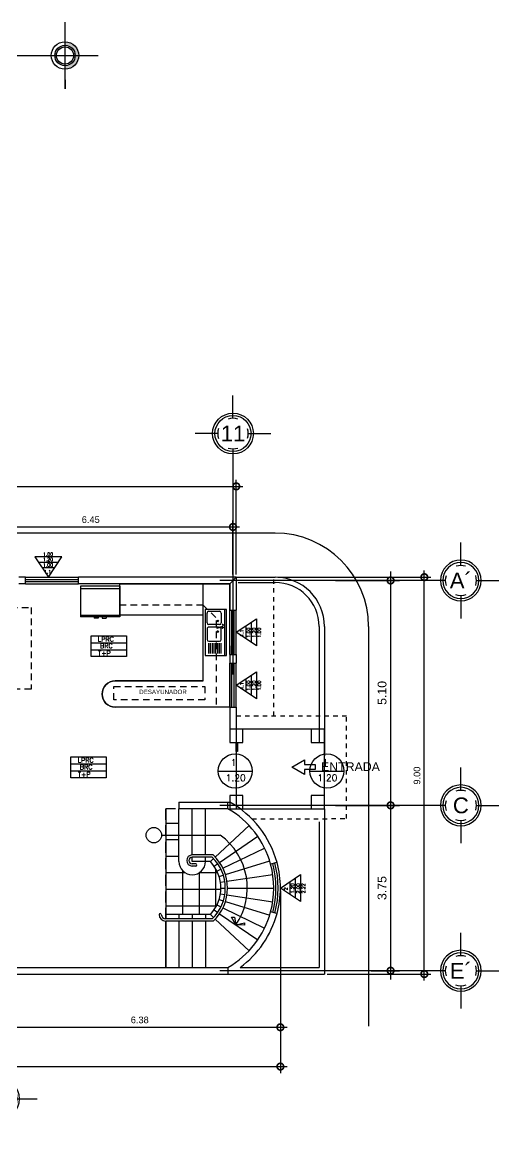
# Model space of a CAD drawing. Header units: inches. Extents: x -370 to 18, y -197 to 199.
# Drawn here: x -303.38 to -292.58, y 50.57 to 75.84 of the extents above; entities that cross this region are included whole.
import ezdxf
from ezdxf.enums import TextEntityAlignment as Align

# ---------------------------------------------------------------- set-up
doc = ezdxf.new("R2010")
doc.units = ezdxf.units.IN
doc.header["$MEASUREMENT"] = 0
doc.header["$PDMODE"] = 34
doc.header["$PDSIZE"] = 0.2
for name, pattern in [('CENTER2', [28.575, 19.05, -3.175, 3.175, -3.175]), ('DASHED', [0.75, 0.5, -0.25]), ('RAYITAS', [0.375, 0.25, -0.125])]:
    doc.linetypes.add(name, pattern=pattern)
for name, color, linetype in [('ACABAD_LOCALS', 1, 'Continuous'), ('artefactos', 1, 'Continuous'), ('aux2', 194, 'Continuous'), ('MUEBLES', 7, 'Continuous'), ('TEXTS', 1, 'Continuous')]:
    doc.layers.add(name, color=color, linetype=linetype)
doc.styles.add('1', font='arial.ttf')
doc.styles.add('2', font='')
doc.styles.add('NT_75', font='romans.shx', dxfattribs={"height": 0.152})
doc.styles.get("Standard").update_dxf_attribs({"font": 'arial.ttf'})
doc.styles.get('2').set_extended_font_data('Arial Black')
doc.dimstyles.new('E100', dxfattribs={"dimtxt": 0.15, "dimasz": 0.15, "dimexe": 0.15, "dimexo": 0.0625, "dimgap": 0.09, "dimtad": 1, "dimzin": 0, "dimdsep": 46, "dimtxsty": 'Standard', "dimblk": 'DOTSMALL', "dimcen": 0.09, "dimdle": 0.15, "dimclrd": 1, "dimclre": 1, "dimclrt": 2, "dimazin": 0, "dimtfac": 1, "dimtofl": 0, "dimtmove": 1, "dimatfit": 1, "dimldrblk": 'OPEN90', "dimfxl": 1, "dimtolj": 1, "dimtzin": 0, "dimarcsym": 0})

# ---------------------------------------------------------------- blocks, each defined once
blk = doc.blocks.new('lp')
at = {"layer": 'artefactos', "color": 1}
for p, q in [((687.89, 606.665), (687.89, 605.365)), ((688.49, 606.665), (687.89, 606.665)), ((687.94, 606.665), (687.94, 605.365)), ((688.49, 605.365), (688.49, 606.665)), ((688.04, 606.215), (688.04, 605.915)), ((688.39, 606.265), (688.09, 606.265)), ((688.44, 605.915), (688.44, 606.215)), ((688.159, 605.892), (687.994, 605.844)), ((688.163, 605.876), (687.996, 605.835)), ((688.04, 605.465), (688.04, 605.74)), ((688.09, 605.79), (688.19, 605.79)), ((688.116, 605.865), (688.19, 605.865)), ((688.19, 605.865), (688.39, 605.865)), ((688.19, 605.79), (688.39, 605.79)), ((688.44, 605.74), (688.44, 605.465)), ((687.89, 605.365), (688.49, 605.365)), ((688.39, 605.415), (688.09, 605.415))]:
    blk.add_line(p, q, dxfattribs=at)
for centre, radius, start, end in [((688.09, 606.215), 0.05, 90, 180), ((688.39, 606.215), 0.05, 0, 90), ((688.09, 605.915), 0.05, 180, 250.9242), ((688.39, 605.915), 0.05, 270, 0), ((687.995, 605.84), 0.00485, 105, 285), ((688.09, 605.74), 0.05, 90, 180), ((688.161, 605.884), 0.00791, 282.4753, 107.5247), ((688.39, 605.74), 0.05, 0, 90), ((688.09, 605.465), 0.05, 180, 270), ((688.39, 605.465), 0.05, 270, 0)]:
    blk.add_arc(centre, radius, start, end, dxfattribs=at)
at = {"layer": 'aux2', "color": 1}
for p, q in [((688.04, 606.615), (688.04, 606.315)), ((688.04, 606.615), (688.04, 606.315)), ((688.04, 606.615), (688.04, 606.315)), ((688.04, 606.615), (688.04, 606.315)), ((688.09, 606.615), (688.09, 606.315)), ((688.14, 606.615), (688.14, 606.315)), ((688.19, 606.615), (688.19, 606.315)), ((688.24, 606.615), (688.24, 606.315)), ((688.29, 606.615), (688.29, 606.315)), ((688.34, 606.615), (688.34, 606.315)), ((688.39, 606.615), (688.39, 606.315)), ((687.988, 605.895), (687.993, 605.888)), ((687.988, 605.879), (687.98, 605.873)), ((687.988, 605.801), (687.98, 605.806)), ((687.991, 605.874), (687.983, 605.869)), ((687.991, 605.805), (687.983, 605.81)), ((687.984, 605.892), (687.989, 605.885)), ((687.984, 605.787), (687.989, 605.794)), ((687.988, 605.784), (687.993, 605.792)), ((687.997, 605.873), (688.002, 605.866)), ((687.997, 605.806), (688.002, 605.813)), ((688.007, 605.892), (687.999, 605.887)), ((688.007, 605.787), (687.999, 605.793)), ((688.001, 605.876), (688.006, 605.869)), ((688.001, 605.803), (688.006, 605.81)), ((688.01, 605.887), (688.002, 605.882)), ((688.01, 605.792), (688.002, 605.797))]:
    blk.add_line(p, q, dxfattribs=at)
for centre, radius in [((688.14, 605.99), 0.025), ((687.995, 605.88), 0.00381), ((687.995, 605.799), 0.00381), ((688.14, 605.69), 0.025)]:
    blk.add_circle(centre, radius, dxfattribs=at)
for centre, radius, start, end in [((687.986, 605.894), 0.00259, 35, 215), ((687.982, 605.871), 0.00259, 125, 305), ((687.982, 605.808), 0.00259, 55, 235), ((687.986, 605.786), 0.00259, 145, 325), ((687.984, 605.882), 0.0051, 312.2939, 27.7061), ((687.984, 605.797), 0.0051, 332.2939, 47.7061), ((687.993, 605.87), 0.0051, 42.2939, 117.7061), ((687.993, 605.809), 0.0051, 242.2939, 317.7061), ((687.997, 605.891), 0.0051, 222.2939, 297.7061), ((687.997, 605.788), 0.0051, 62.2939, 137.7061), ((688.006, 605.879), 0.0051, 132.2939, 207.7061), ((688.006, 605.801), 0.0051, 152.2939, 227.7061), ((688.004, 605.867), 0.00259, 215, 35), ((688.004, 605.812), 0.00259, 325, 145), ((688.008, 605.89), 0.00259, 305, 125), ((688.008, 605.79), 0.00259, 235, 55)]:
    blk.add_arc(centre, radius, start, end, dxfattribs=at)
blk = doc.blocks.new('A$C78C0248E')
at = {"layer": 'artefactos', "color": 2}
for p, q in [((0.244, 0.263), (-0.325, 0.263)), ((-0.325, 0.263), (-0.325, -0.186)), ((0.244, 0.223), (-0.325, 0.223)), ((0.244, 0.263), (0.244, -0.186)), ((0.244, -0.166), (-0.325, -0.166)), ((0.244, -0.186), (-0.325, -0.186)), ((-0.127, -0.186), (-0.127, -0.206)), ((-0.071, -0.206), (-0.127, -0.206)), ((-0.071, -0.186), (-0.071, -0.206)), ((-0.04, -0.166), (-0.04, -0.186)), ((-0.009, -0.186), (-0.009, -0.206)), ((-0.009, -0.206), (0.047, -0.206)), ((0.047, -0.186), (0.047, -0.206))]:
    blk.add_line(p, q, dxfattribs=at)
blk = doc.blocks.new('EJE NORTE NUEVO')
at = {"color": 8}
for p, q in [((0, 3.252), (0, 3.764)), ((-0.347, 2.905), (-0.859, 2.905)), ((0.347, 2.905), (0.859, 2.905))]:
    blk.add_line(p, q, dxfattribs=at)
at = {"color": 2, "linetype": 'CENTER2'}
blk.add_line((0, 2.558), (0, -2.558), dxfattribs=at)
at = {"color": 8}
blk.add_circle((0, 2.905), 0.463, dxfattribs=at)
at = {"color": 4}
blk.add_circle((0, 2.905), 0.409, dxfattribs=at)
at = {"color": 8}
for start, end in [(71.4161, 108.5839), (160.6993, 199.2784), (341.7694, 18.2529), (251.0526, 288.9474)]:
    blk.add_arc((0, 2.905), 0.347, start, end, dxfattribs=at)
at = {"color": 4}
blk.add_attdef('A', text='', height=0.358, dxfattribs=at).set_placement((0, 2.905), align=Align.MIDDLE_CENTER)
blk = doc.blocks.new('_DotSmall')
at = {"color": 0, "linetype": 'ByBlock', "const_width": 0.5}
blk.add_lwpolyline([(-0.0625, 0, 1), (0.0625, 0, 1)], format="xyb", close=True, dxfattribs=at)
blk = doc.blocks.new('*D471')
at = {"color": 1, "lineweight": -2, "transparency": 16777216}
for p, q in [((10.325, 10.138), (17.075, 10.138)), ((10.475, 9.062), (10.475, 10.288)), ((16.925, 9.062), (16.925, 10.288))]:
    blk.add_line(p, q, dxfattribs=at)
at = {"layer": 'DEFPOINTS', "color": 0, "transparency": 16777216}
for p in [(16.925, 10.138), (10.475, 9), (16.925, 9)]:
    blk.add_point(p, dxfattribs=at)
at = {"color": 1, "lineweight": -2, "transparency": 16777216, "xscale": 0.3, "yscale": 0.3, "zscale": 0.3, "rotation": 180}
blk.add_blockref('_DotSmall', (10.475, 10.138), dxfattribs=at)
at = {"color": 1, "lineweight": -2, "transparency": 16777216, "xscale": 0.3, "yscale": 0.3, "zscale": 0.3}
blk.add_blockref('_DotSmall', (16.925, 10.138), dxfattribs=at)
at = {"color": 2, "transparency": 16777216, "insert": (13.7, 10.304), "char_height": 0.15, "attachment_point": 5}
blk.add_mtext('\\A1;6.45', dxfattribs=at)
blk = doc.blocks.new('_Open90')
at = {"color": 0, "linetype": 'ByBlock', "lineweight": -2}
for p, q in [((0, 0), (-1, 0)), ((-0.5, 0.5), (0, 0)), ((0, 0), (-0.5, -0.5))]:
    blk.add_line(p, q, dxfattribs=at)
blk = doc.blocks.new('*D472')
at = {"color": 1, "lineweight": -2, "transparency": 16777216}
for p, q in [((0, 9.062), (0, 11.209)), ((17, 9.062), (17, 11.209)), ((-0.15, 11.059), (17.15, 11.059))]:
    blk.add_line(p, q, dxfattribs=at)
at = {"layer": 'DEFPOINTS', "color": 0, "transparency": 16777216}
for p in [(17, 11.059), (0, 9), (17, 9)]:
    blk.add_point(p, dxfattribs=at)
at = {"color": 1, "lineweight": -2, "transparency": 16777216, "xscale": 0.3, "yscale": 0.3, "zscale": 0.3, "rotation": 180}
blk.add_blockref('_DotSmall', (0, 11.059), dxfattribs=at)
at = {"color": 1, "lineweight": -2, "transparency": 16777216, "xscale": 0.3, "yscale": 0.3, "zscale": 0.3}
blk.add_blockref('_DotSmall', (17, 11.059), dxfattribs=at)
at = {"color": 2, "transparency": 16777216, "insert": (8.5, 11.226), "char_height": 0.15, "attachment_point": 5}
blk.add_mtext('\\A1;17.00', dxfattribs=at)
blk = doc.blocks.new('*D475')
at = {"color": 1, "lineweight": -2, "transparency": 16777216}
for p, q in [((18, 1.887), (18, -2.248)), ((0, -0.062), (0, -2.248)), ((-0.15, -2.098), (18.15, -2.098))]:
    blk.add_line(p, q, dxfattribs=at)
at = {"layer": 'DEFPOINTS', "color": 0, "transparency": 16777216}
for p in [(18, 1.95), (0, 0), (18, -2.098)]:
    blk.add_point(p, dxfattribs=at)
at = {"color": 1, "lineweight": -2, "transparency": 16777216, "xscale": 0.3, "yscale": 0.3, "zscale": 0.3, "rotation": 180}
blk.add_blockref('_DotSmall', (0, -2.098), dxfattribs=at)
at = {"color": 1, "lineweight": -2, "transparency": 16777216, "xscale": 0.3, "yscale": 0.3, "zscale": 0.3}
blk.add_blockref('_DotSmall', (18, -2.098), dxfattribs=at)
at = {"color": 2, "transparency": 16777216, "insert": (9, -1.931), "char_height": 0.15, "attachment_point": 5}
blk.add_mtext('\\A1;18.00', dxfattribs=at)
blk = doc.blocks.new('*D476')
at = {"color": 1, "lineweight": -2, "transparency": 16777216}
for p, q in [((11.622, -0.062), (11.622, -1.357)), ((18, -0.062), (18, -1.357)), ((11.472, -1.207), (18.15, -1.207))]:
    blk.add_line(p, q, dxfattribs=at)
at = {"layer": 'DEFPOINTS', "color": 0, "transparency": 16777216}
for p in [(11.622, 0), (18, 0), (18, -1.207)]:
    blk.add_point(p, dxfattribs=at)
at = {"color": 1, "lineweight": -2, "transparency": 16777216, "xscale": 0.3, "yscale": 0.3, "zscale": 0.3, "rotation": 180}
blk.add_blockref('_DotSmall', (11.622, -1.207), dxfattribs=at)
at = {"color": 1, "lineweight": -2, "transparency": 16777216, "xscale": 0.3, "yscale": 0.3, "zscale": 0.3}
blk.add_blockref('_DotSmall', (18, -1.207), dxfattribs=at)
at = {"color": 2, "transparency": 16777216, "insert": (14.811, -1.041), "char_height": 0.15, "attachment_point": 5}
blk.add_mtext('\\A1;6.38', dxfattribs=at)
blk = doc.blocks.new('*D140')
at = {"color": 1, "lineweight": -2, "transparency": 16777216}
for p, q in [((-221.514, 114.409), (-221.514, 108.909)), ((-222.764, 114.209), (-221.314, 114.209)), ((-222.764, 109.109), (-221.314, 109.109))]:
    blk.add_line(p, q, dxfattribs=at)
at = {"layer": 'DEFPOINTS', "color": 0, "transparency": 16777216}
for p in [(-222.827, 114.209), (-222.827, 109.109), (-221.514, 109.109)]:
    blk.add_point(p, dxfattribs=at)
at = {"color": 1, "lineweight": -2, "transparency": 16777216, "xscale": 0.3, "yscale": 0.3, "zscale": 0.3}
for p, rotation in [((-221.514, 114.209), 90), ((-221.514, 109.109), 270)]:
    blk.add_blockref('_DotSmall', p, dxfattribs=dict(at, rotation=rotation))
at = {"color": 2, "transparency": 16777216, "insert": (-221.707, 111.659), "char_height": 0.2, "attachment_point": 5, "rotation": 90}
blk.add_mtext('\\A1;5.10', dxfattribs=at)
blk = doc.blocks.new('*D141')
at = {"color": 1, "lineweight": -2, "transparency": 16777216}
for p, q in [((-221.514, 109.309), (-221.514, 105.159)), ((-222.764, 109.109), (-221.314, 109.109)), ((-221.951, 105.359), (-221.314, 105.359))]:
    blk.add_line(p, q, dxfattribs=at)
at = {"layer": 'DEFPOINTS', "color": 0, "transparency": 16777216}
for p in [(-222.827, 109.109), (-222.013, 105.359), (-221.514, 105.359)]:
    blk.add_point(p, dxfattribs=at)
at = {"color": 1, "lineweight": -2, "transparency": 16777216, "xscale": 0.3, "yscale": 0.3, "zscale": 0.3}
for p, rotation in [((-221.514, 109.109), 90), ((-221.514, 105.359), 270)]:
    blk.add_blockref('_DotSmall', p, dxfattribs=dict(at, rotation=rotation))
at = {"color": 2, "transparency": 16777216, "insert": (-221.707, 107.234), "char_height": 0.2, "attachment_point": 5, "rotation": 90}
blk.add_mtext('\\A1;3.75', dxfattribs=at)
blk = doc.blocks.new('*D477')
at = {"color": 1, "lineweight": -2, "transparency": 16777216}
for p, q in [((21.264, -0.15), (21.264, 9.15)), ((17.942, 9), (21.414, 9)), ((19.062, 0), (21.414, 0))]:
    blk.add_line(p, q, dxfattribs=at)
at = {"layer": 'DEFPOINTS', "color": 0, "transparency": 16777216}
for p in [(17.88, 9), (21.264, 9), (19, 0)]:
    blk.add_point(p, dxfattribs=at)
at = {"color": 1, "lineweight": -2, "transparency": 16777216, "xscale": 0.3, "yscale": 0.3, "zscale": 0.3}
for p, rotation in [((21.264, 9), 90), ((21.264, 0), 270)]:
    blk.add_blockref('_DotSmall', p, dxfattribs=dict(at, rotation=rotation))
at = {"color": 2, "transparency": 16777216, "insert": (21.098, 4.5), "char_height": 0.15, "attachment_point": 5, "rotation": 90}
blk.add_mtext('\\A1;9.00', dxfattribs=at)
blk = doc.blocks.new('*U44')
h = blk.add_hatch(color=1)
h.paths.add_polyline_path([(15.89, 0.255), (15.89, 0.343, -0.414214), (16.233, 0), (16.145, 0, 0.414214)])
h.paths.add_polyline_path([(16.145, 0), (16.233, 0, -0.414214), (15.89, -0.343), (15.89, -0.255, 0.414214)])
h = blk.add_hatch(color=1)
h.paths.add_polyline_path([(15.635, 0), (15.676, 0, 0.414214), (15.89, -0.214), (15.89, -0.255, -0.414214)])
h.paths.add_polyline_path([(15.89, 0.255), (15.89, 0.214, 0.414214), (15.676, 0), (15.635, 0, -0.414214)])
at = {"color": 13}
for p, q in [((15.89, -0.83), (15.89, 0.83)), ((0, 0), (16.72, 0))]:
    blk.add_line(p, q, dxfattribs=at)
at = {"color": 5}
for p, q in [((15.89, 0.611), (15.89, 0.83)), ((0, 0), (0.218, 0)), ((16.501, 0), (16.72, 0)), ((15.89, -0.611), (15.89, -0.83))]:
    blk.add_line(p, q, dxfattribs=at)
at = {"color": 13}
for radius in [0.343, 0.255, 0.214]:
    blk.add_circle((15.89, 0), radius, dxfattribs=at)
at = {"color": 2, "linetype": 'Continuous', "style": '1'}
blk.add_text('ESCALA 1:', height=0.2, dxfattribs=at).set_placement((12.714, -0.311))
at = {"color": 1, "linetype": 'Continuous', "style": '2'}
blk.add_attdef('TITULO', (0.308, 0.162), '', height=0.6, dxfattribs=at)
at = {"color": 2, "linetype": 'Continuous', "style": '1'}
blk.add_attdef('DESCRIPCION', (0.308, -0.373), '', height=0.2, dxfattribs=at)
at = {"color": 2, "style": '1'}
blk.add_attdef('ESCALA', (14.227, -0.311), '', height=0.2, dxfattribs=at)
blk = doc.blocks.new('A$C4C712806')
at = {"transparency": 33554610}
h = blk.add_hatch(dxfattribs=at)
h.set_pattern_fill('NET', color=8, scale=3)
h.set_pattern_definition([(0, (303.63194, -49.56618), (0, 0.375), []), (90, (303.63194, -49.56618), (-0.375, 2e-17), [])])
h.paths.add_polyline_path([(15.4, 1.35), (16.413, 1.35, 0.394835), (16.413, 2.55), (16.3, 2.55, -1), (15.7, 2.55), (15.7, 3.75), (15.4, 3.75)])
at = {"color": 8}
for p, q in [((17.88, 10), (-1.877, 10)), ((12.222, 9), (12.072, 9)), ((12.222, 8.85), (12.072, 8.85)), ((12.222, 8.85), (12.222, 9)), ((17, 9), (13.422, 9)), ((13.422, 8.85), (13.422, 9)), ((16.85, 8.85), (13.422, 8.85)), ((16.25, 6.65), (16.25, 8.85)), ((16.85, 8.85), (17, 9)), ((16.85, 8.85), (16.85, 8.25)), ((17, 9), (17.88, 9)), ((17, 9), (17, 8.25)), ((17.043, 8.88), (17.88, 8.88)), ((16.85, 8.25), (17, 8.25)), ((18.88, 7.88), (18.88, 5.25)), ((19, 7.88), (19, 4.95)), ((20, 7.88), (20, -1.183)), ((16.85, 7.25), (16.85, 7.05)), ((16.85, 7.25), (17, 7.25)), ((17, 7.25), (17, 7.05)), ((16.85, 7.05), (17, 7.05)), ((16.85, 6.05), (16.85, 5.55)), ((16.85, 6.05), (17, 6.05)), ((17, 6.05), (17, 5.55)), ((15.7, 3.9), (16.85, 3.9)), ((15.7, 3.9), (15.7, 3.75)), ((16.811, 3.75), (16.811, 3.9)), ((16.811, 3.75), (15.7, 3.75)), ((15.7, 2.55), (15.7, 3.75)), ((16, 2.7), (16, 3.75)), ((16.3, 2.7), (16.3, 3.75)), ((19, 3.75), (19, 0)), ((16.523, 2.652), (17.289, 3.37)), ((18.88, 3.45), (18.88, 0.15)), ((16.619, 2.532), (17.485, 3.126)), ((16.697, 2.398), (17.642, 2.856)), ((16.475, 2.7), (16, 2.7)), ((16.455, 2.65), (16, 2.65)), ((16, 2.55), (16, 2.65)), ((16.413, 2.55), (16, 2.55)), ((16.3, 2.55), (16.3, 2.65)), ((16.413, 2.55), (16.486, 2.618)), ((16.754, 2.255), (17.757, 2.566)), ((17.923, 2.529), (17.779, 2.49)), ((16.079, 2.5), (16, 2.5)), ((16.079, 2.45), (16, 2.45)), ((16.496, 2.447), (16.578, 2.504)), ((16.562, 2.333), (16.652, 2.377)), ((16.611, 2.21), (16.706, 2.24)), ((16.64, 2.082), (16.739, 2.097)), ((16.788, 2.104), (17.827, 2.261)), ((16.64, 1.818), (16.739, 1.803)), ((16.65, 1.95), (16.75, 1.95)), ((16.788, 1.796), (17.827, 1.639)), ((16.8, 1.95), (17.85, 1.95)), ((16.562, 1.567), (16.652, 1.523)), ((16.611, 1.69), (16.706, 1.66)), ((16.754, 1.645), (17.757, 1.334)), ((15.3, 1.35), (15.3, 1.35)), ((16.413, 1.35), (15.4, 1.35)), ((15.4, 1.35), (15.4, 1.25)), ((15.7, 1.35), (15.7, 1.25)), ((16, 1.35), (16, 1.25)), ((16.3, 1.35), (16.3, 1.25)), ((16.413, 1.35), (16.486, 1.282)), ((16.496, 1.453), (16.578, 1.396)), ((16.619, 1.368), (17.485, 0.774)), ((16.697, 1.502), (17.642, 1.044)), ((17.923, 1.371), (17.779, 1.41)), ((16.455, 1.25), (15.4, 1.25)), ((16.475, 1.2), (15.4, 1.2)), ((15.4, 1.2), (15.4, 0.15)), ((15.4, 0.15), (15.4, 1.2)), ((15.7, 1.2), (15.7, 0.15)), ((16, 1.2), (16, 0.15)), ((16.3, 1.2), (16.3, 0.15)), ((16.523, 1.248), (17.289, 0.53)), ((0, 0), (19, 0)), ((11.697, 0.15), (16.811, 0.15)), ((16.811, 0.15), (16.811, 0)), ((17.085, 0.15), (18.88, 0.15))]:
    blk.add_line(p, q, dxfattribs=at)
at = {"color": 1}
for p, q in [((12.222, 9), (13.422, 9)), ((12.222, 8.85), (13.422, 8.85)), ((16.85, 7.25), (16.85, 8.25)), ((17, 7.25), (17, 8.25)), ((16.85, 6.05), (16.85, 7.05)), ((17, 6.05), (17, 7.05))]:
    blk.add_line(p, q, dxfattribs=at)
at = {"color": 2}
for p, q in [((12.222, 8.95), (13.422, 8.95)), ((12.222, 8.9), (13.422, 8.9)), ((16.9, 7.25), (16.9, 8.25)), ((16.95, 7.25), (16.95, 8.25)), ((16.9, 6.05), (16.9, 7.05)), ((16.95, 6.05), (16.95, 7.05))]:
    blk.add_line(p, q, dxfattribs=at)
at = {"color": 8, "linetype": 'RAYITAS', "ltscale": 0.3}
blk.add_line((17.85, 5.85), (17.85, 8.994), dxfattribs=at)
at = {"color": 8, "linetype": 'DASHED', "ltscale": 0.3}
for p, q in [((16.25, 8.366), (14.357, 8.366)), ((16.25, 8.366), (16.55, 8.066)), ((16.55, 6.116), (16.55, 8.066))]:
    blk.add_line(p, q, dxfattribs=at)
at = {"color": 8, "linetype": 'DASHED', "ltscale": 0.5}
for p in [(15.4, 1.25), (16, 3.75)]:
    blk.add_line(p, (15.4, 3.75), dxfattribs=at)
at = {"color": 8}
blk.add_lwpolyline([(16.85, 6.05), (14.257, 6.05, -1), (14.257, 6.65), (16.25, 6.65), (16.25, 8.137), (14.357, 8.137), (14.357, 8.85), (16.846, 8.85), (16.85, 6.05)], format="xyb", dxfattribs=at)
at = {"color": 8, "linetype": 'RAYITAS', "ltscale": 0.3}
blk.add_lwpolyline([(17.358, 3.516), (17.358, 3.516), (19.5, 3.525), (19.5, 5.85), (17, 5.85), (17, 5.85)], dxfattribs=at)
at = {"color": 8}
for points in [[(19, 5.55), (17, 5.55), (17, 3.75), (19, 3.75)], [(17, 5.25), (17.031, 5.25), (17.031, 5.05), (17, 5.05)]]:
    blk.add_lwpolyline(points, close=True, dxfattribs=at)
for points in [[(15.306, 3.15), (16.635, 3.15)], [(16.99, 1.113), (16.894, 1.29), (16.962, 1.29), (16.99, 1.113), (17.188, 1.163), (17.188, 1.107), (16.99, 1.113)]]:
    blk.add_lwpolyline(points, dxfattribs=at)
blk.add_circle((15.131, 3.15), 0.175, dxfattribs=at)
for centre, radius, start, end in [((17.88, 7.88), 2.12, 0, 90), ((17.88, 7.88), 1.12, 0, 90), ((17.88, 7.88), 1, 0, 90), ((15.772, 1.95), 2.228, 15.0705, 61.0594), ((15.772, 1.95), 2.078, 15.0705, 60.0096), ((15.772, 1.95), 1.478, 325.5266, 54.2687), ((16, 2.55), 0.3, 180, 0), ((16, 2.575), 0.125, 90, 270), ((16, 2.575), 0.075, 90, 270), ((15.772, 1.95), 0.878, 316.9083, 43.0917), ((15.772, 1.95), 0.978, 314.3113, 45.6887), ((15.772, 1.95), 1.028, 313.165, 46.835), ((16.079, 2.475), 0.025, 270, 90), ((15.275, 1.35), 0.025, 0, 180), ((15.4, 1.35), 0.15, 180, 270), ((15.4, 1.35), 0.1, 180, 270), ((15.772, 1.95), 2.078, 299.9904, 344.9295), ((15.772, 1.95), 2.228, 306.118, 344.9295)]:
    blk.add_arc(centre, radius, start, end, dxfattribs=at)
at = {"color": 1}
for radius in [2.228, 2.078]:
    blk.add_arc((15.772, 1.95), radius, 344.9295, 15.0705, dxfattribs=at)
at = {"color": 2}
for radius in [2.128, 2.178]:
    blk.add_arc((15.772, 1.95), radius, 344.9295, 15.0705, dxfattribs=at)
at = {"layer": 'MUEBLES', "color": 8}
for p, q in [((16.25, 6.65), (14.257, 6.65)), ((16.85, 6.05), (14.257, 6.05))]:
    blk.add_line(p, q, dxfattribs=at)
at = {"layer": 'MUEBLES', "color": 8, "linetype": 'DASHED', "ltscale": 0.3}
for points in [[(11.64, 8.313), (12.347, 8.313), (12.347, 6.457), (11.64, 6.457)], [(16.285, 6.517), (16.285, 6.22), (14.224, 6.22), (14.224, 6.517)]]:
    blk.add_lwpolyline(points, close=True, dxfattribs=at)
at = {"layer": 'MUEBLES', "color": 8}
for points in [[(16.85, 5.25), (17.15, 5.25), (17.15, 5.55), (16.85, 5.55)], [(18.7, 5.25), (19, 5.25), (19, 5.55), (18.7, 5.55)], [(16.85, 3.75), (17.15, 3.75), (17.15, 4.05), (16.85, 4.05)], [(18.7, 3.75), (19, 3.75), (19, 4.05), (18.7, 4.05)]]:
    blk.add_lwpolyline(points, close=True, dxfattribs=at)
blk.add_lwpolyline([(18.544, 4.749), (18.792, 4.749), (18.792, 4.635), (18.544, 4.635), (18.544, 4.527), (18.259, 4.692), (18.544, 4.857), (18.544, 4.749)], dxfattribs=at)
blk.add_arc((14.257, 6.35), 0.3, 90, 270, dxfattribs=at)
blk.add_blockref('EJE NORTE NUEVO', (16.925, 9.352)).add_auto_attribs({'A': '11'})
ref = blk.add_blockref('EJE NORTE NUEVO', (19.187, 8.925), dxfattribs=dict(xscale=-1, rotation=270))
ref.add_attrib('A', 'A´', dxfattribs={"color": 4, "height": 0.3581}).set_placement((22.092, 8.925), align=Align.MIDDLE_CENTER)
ref = blk.add_blockref('EJE NORTE NUEVO', (19.187, 3.825), dxfattribs=dict(xscale=-1, rotation=270))
ref.add_attrib('A', 'C', dxfattribs={"color": 4, "height": 0.358}).set_placement((22.092, 3.825), align=Align.MIDDLE_CENTER)
at = {"color": 8}
ref = blk.add_blockref('EJE NORTE NUEVO', (11.622, 0.075), dxfattribs=dict(at, xscale=-1, rotation=180))
ref.add_attrib('A', '9', dxfattribs={"color": 4, "height": 0.358}).set_placement((11.622, -2.83), align=Align.MIDDLE_CENTER)
ref = blk.add_blockref('EJE NORTE NUEVO', (19.187, 0.075), dxfattribs=dict(xscale=-1, rotation=270))
ref.add_attrib('A', 'E´', dxfattribs={"color": 4, "height": 0.3581}).set_placement((22.092, 0.075), align=Align.MIDDLE_CENTER)
at = {"layer": 'MUEBLES', "color": 8, "xscale": 1.56056294117736, "yscale": 1.56056294117736, "zscale": 1.56056294117736}
blk.add_blockref('A$C78C0248E', (13.975, 8.389), dxfattribs=at)
at = {"layer": 'MUEBLES', "color": 8, "xscale": 0.8000000000000114, "yscale": 0.8000000000000114, "zscale": 0.8000000000000114, "rotation": 180}
blk.add_blockref('lp', (567.09, 492.558), dxfattribs=at)
at = {"color": 8, "insert": (18.922, 4.802), "char_height": 0.2, "attachment_point": 1}
blk.add_mtext('ENTRADA', dxfattribs=at)
at = {"layer": 'MUEBLES', "color": 8, "insert": (15.878, 6.347), "char_height": 0.1, "attachment_point": 9}
blk.add_mtext('DESAYUNADOR', dxfattribs=at)
at = {"color": 8}
for base, p1, p2, picture, middle in [((17, 11.059), (0, 9), (17, 9), '*D472', (8.5, 11.226)), ((16.925, 10.138), (10.475, 9), (16.925, 9), '*D471', (13.7, 10.304)), ((18, -2.098), (0, 0), (18, 1.95), '*D475', (9, -1.931)), ((18, -1.207), (11.622, 0), (18, 0), '*D476', (14.811, -1.041))]:
    dim = blk.add_linear_dim(base=base, p1=p1, p2=p2, dimstyle='E100', dxfattribs=at)
    dim.commit()
    dim.dimension.update_dxf_attribs({"geometry": picture, "text_midpoint": middle})
dim = blk.add_linear_dim(base=(21.264, 9), p1=(19, 0), p2=(17.88, 9), angle=90, dimstyle='E100')
dim.commit()
dim.dimension.update_dxf_attribs({"geometry": '*D477', "text_midpoint": (21.098, 4.5)})
for base, p1, p2, picture, middle in [((20.499, 3.825), (19.187, 8.925), (19.187, 3.825), '*D140', (20.307, 6.375)), ((20.499, 0.075), (19.187, 3.825), (20, 0.075), '*D141', (20.307, 1.95))]:
    dim = blk.add_linear_dim(base=base, p1=p1, p2=p2, angle=90, dimstyle='E100')
    dim.commit()
    dim.dimension.update_dxf_attribs({"geometry": picture, "text_midpoint": middle, "insert": (242.013, -105.284)})

msp = doc.modelspace()

# ---------------------------------------------------------------- linework, layer by layer
at = {"layer": 'ACABAD_LOCALS', "color": 1}
for p, q in [((-302.56892, 63.59449), (-303.01689, 63.59449)), ((-302.64903, 63.47467), (-302.93678, 63.47467)), ((-298.19586, 62.23397), (-298.19586, 61.78601)), ((-298.31569, 62.15386), (-298.31569, 61.86612)), ((-301.8243, 61.77133), (-301.02248, 61.77133)), ((-301.8243, 61.6146), (-301.02248, 61.6146)), ((-298.31569, 60.95386), (-298.31569, 60.66612)), ((-298.19586, 61.03397), (-298.19586, 60.58601)), ((-302.28126, 59.02406), (-301.47944, 59.02406)), ((-302.28126, 58.86733), (-301.47944, 58.86733)), ((-298.94101, 58.86419), (-298.16722, 58.86419)), ((-296.86288, 58.86419), (-296.08909, 58.86419)), ((-297.19586, 56.43397), (-297.19586, 55.98601)), ((-297.31569, 56.35386), (-297.31569, 56.06612))]:
    msp.add_line(p, q, dxfattribs=at)
for points in [[(-302.79291, 63.25946), (-302.48639, 63.71795), (-303.09942, 63.71795), (-302.79291, 63.25946)], [(-298.5309, 62.00999), (-298.07241, 62.31651), (-298.07241, 61.70348), (-298.5309, 62.00999)], [(-301.8243, 61.45787), (-301.8243, 61.9328), (-301.02248, 61.9328), (-301.02248, 61.45787)], [(-298.5309, 60.80999), (-298.07241, 61.11651), (-298.07241, 60.50348), (-298.5309, 60.80999)], [(-302.28126, 58.71061), (-302.28126, 59.18554), (-301.47944, 59.18554), (-301.47944, 58.71061)], [(-297.5309, 56.20999), (-297.07241, 56.51651), (-297.07241, 55.90348), (-297.5309, 56.20999)]]:
    msp.add_lwpolyline(points, close=True, dxfattribs=at)
for centre in [(-298.55411, 58.86419), (-296.47598, 58.86419)]:
    msp.add_circle(centre, 0.38689, dxfattribs=at)

# ---------------------------------------------------------------- block references
at = {"xscale": 0.9073029058261515, "yscale": 0.9073029058261515, "zscale": 0.9073029058261515}
msp.add_blockref('*U44', (-316.83218, 75.09026), dxfattribs=at).add_auto_attribs({'TITULO': 'PLANTA ACOTADA NIVEL 1', 'DESCRIPCION': 'VIVIENDA UNIFAMILIAR 2 NIVELES', 'ESCALA': '75'})
msp.add_blockref('A$C4C712806', (-315.5309, 54.25999))

# ---------------------------------------------------------------- texts
at = {"layer": 'TEXTS', "color": 2, "style": 'NT_75'}
for s, p in [('LPRC', (-301.67152, 61.80108)), ('BRC', (-301.62176, 61.64879)), ('T+P', (-301.66627, 61.4813)), ('LPRC', (-302.12848, 59.05382)), ('BRC', (-302.07872, 58.90153)), ('T+P', (-302.12323, 58.73404))]:
    msp.add_text(s, height=0.1064, dxfattribs=at).set_placement(p)
at = {"layer": 'TEXTS', "color": 4, "style": 'NT_75'}
for tag, text, height, p in [('1.20', 'X', 0.076, (-302.80182, 63.66101)), ('1.00', 'X', 0.076, (-302.80064, 63.77961)), ('1.00', 'XX', 0.076, (-302.80182, 63.53562)), ('1.1', 'XX', 0.076, (-302.80916, 63.38349)), ('1', 'X', 0.152, (-298.59053, 59.05748)), ('1', 'X', 0.152, (-296.5124, 59.05748)), ('1.20', 'XX', 0.152, (-298.54378, 58.71007)), ('1.20', 'XX', 0.152, (-296.46565, 58.71007))]:
    msp.add_attdef(tag, text=text, height=height, dxfattribs=at).set_placement(p, align=Align.MIDDLE)
for tag, text, p in [('1.1', 'XX', (-298.40687, 61.99373)), ('1.00', 'XX', (-298.25474, 62.00108)), ('1.20', 'X', (-298.12935, 62.00108)), ('1.00', 'X', (-298.01074, 62.00225)), ('1.00', 'X', (-298.01074, 60.80225)), ('1.1', 'XX', (-298.40687, 60.79373)), ('1.00', 'XX', (-298.25474, 60.80108)), ('1.20', 'X', (-298.12935, 60.80108)), ('2', 'XX', (-297.40687, 56.19373)), ('1.20', 'XX', (-297.25474, 56.20108)), ('2.00', 'X', (-297.12935, 56.20108)), ('2.22', 'X', (-297.01074, 56.20225))]:
    msp.add_attdef(tag, text=text, height=0.076, rotation=90, dxfattribs=at).set_placement(p, align=Align.MIDDLE)

doc.saveas('drawing.dxf')
